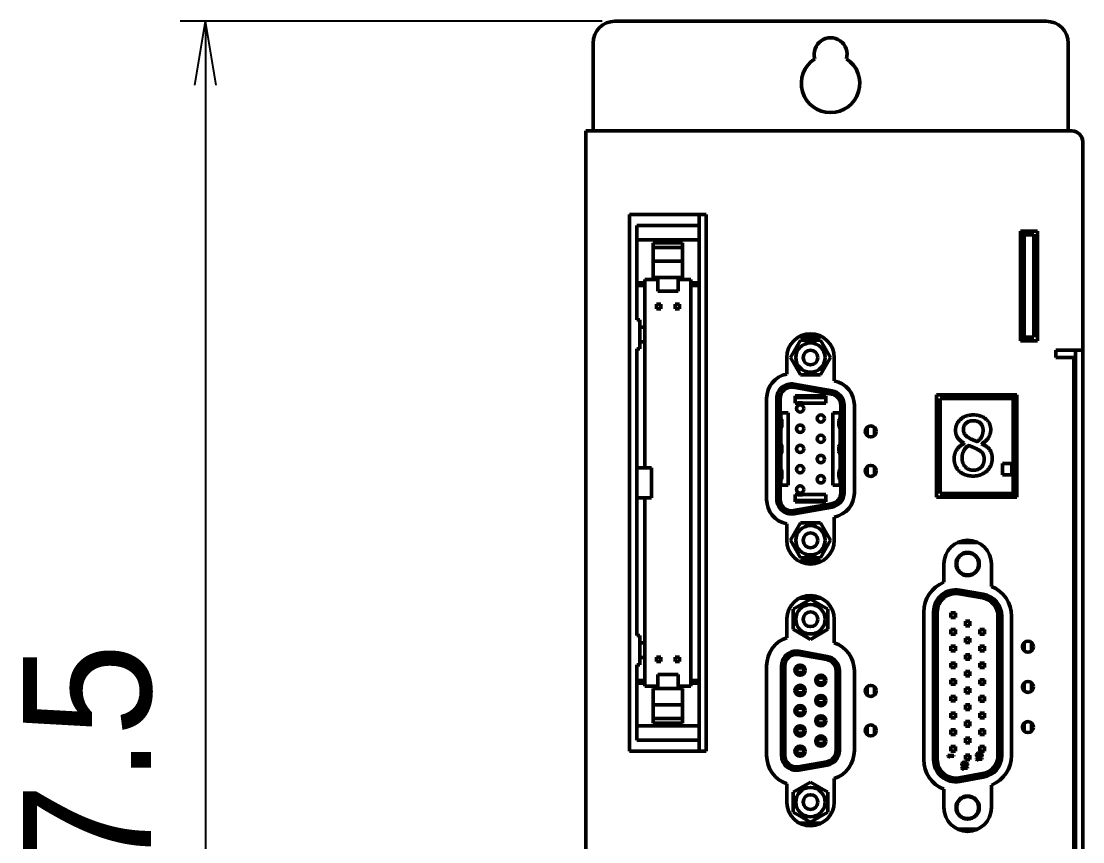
# Model space of a CAD drawing. Header units: millimetres. Extents: x 1642 to 3661, y -191 to 991.
# Drawn here: x 1866.7 to 2012, y 516.7 to 628.9 of the extents above; entities that cross this region are included whole.
import ezdxf

# ---------------------------------------------------------------- set-up
doc = ezdxf.new("R2010")
doc.units = ezdxf.units.MM
doc.header["$LTSCALE"] = 3.5
doc.layers.get('0').update_dxf_attribs({"lineweight": 25})
doc.layers.add('외형선(ISO)', color=7, linetype='Continuous', lineweight=50)
doc.layers.add('치수(ISO)', color=7, linetype='Continuous', lineweight=25)
doc.styles.add('레이블 문자 (JIS)', font='')
doc.styles.get('레이블 문자 (JIS)').set_extended_font_data('Gulim')
doc.dimstyles.new('복사 대상기본값 (JIS)', dxfattribs={"dimscale": 3.5, "dimtxt": 3, "dimasz": 2.5, "dimexe": 1, "dimexo": 0.5, "dimgap": 0.8, "dimtad": 1, "dimdsep": 46, "dimtxsty": '레이블 문자 (JIS)', "dimblk": 'OPEN', "dimcen": 0.09, "dimdle": 10, "dimclrd": 256, "dimclre": 256, "dimclrt": 256, "dimadec": 0, "dimazin": 2, "dimtfac": 0.833333, "dimtmove": 0, "dimatfit": 3, "dimldrblk": 'OPEN', "dimfxl": 1, "dimtolj": 1, "dimtzin": 0, "dimlwd": -1, "dimlwe": -1, "dimarcsym": 0})

# ---------------------------------------------------------------- blocks, each defined once
blk = doc.blocks.new('_Open')
at = {"color": 0, "linetype": 'ByBlock', "lineweight": -2}
for p, q in [((-1, 0.167), (0, 0)), ((-1, -0.167), (0, 0)), ((0, 0), (-1, 0))]:
    blk.add_line(p, q, dxfattribs=at)
blk = doc.blocks.new('*D56')
at = {"layer": 'Defpoints', "color": 0}
for p in [(1947.96, 628.92), (1891.96, 401.42), (1947.96, 401.42)]:
    blk.add_point(p, dxfattribs=at)
at = {"layer": '치수(ISO)'}
for p, q in [((1946.21, 628.92), (1888.46, 628.92)), ((1891.96, 620.17), (1891.96, 410.17)), ((1946.21, 401.42), (1888.46, 401.42))]:
    blk.add_line(p, q, dxfattribs=at)
at = {"layer": '치수(ISO)', "linetype": 'ByBlock', "xscale": 8.75, "yscale": 8.75, "zscale": 8.75}
for p, rotation in [((1891.96, 628.92), 90), ((1891.96, 401.42), 270)]:
    blk.add_blockref('_Open', p, dxfattribs=dict(at, rotation=rotation))
at = {"layer": '치수(ISO)', "insert": (1866.99, 515.17), "char_height": 17.5, "attachment_point": 2, "rotation": 90, "style": '레이블 문자 (JIS)'}
blk.add_mtext('\\A1;227.5', dxfattribs=at)

msp = doc.modelspace()

# ---------------------------------------------------------------- linework, layer by layer
at = {"layer": '외형선(ISO)'}
for p, q in [((2006.957, 628.921), (1947.957, 628.921)), ((1944.957, 625.921), (1944.957, 614.921)), ((2009.957, 625.921), (2009.957, 614.921)), ((1944.957, 614.921), (1944.957, 613.921)), ((2009.957, 614.921), (2009.957, 613.921)), ((1943.957, 416.421), (1943.957, 613.921)), ((1945.957, 613.921), (1943.957, 613.921)), ((1945.957, 613.921), (2010.457, 613.921)), ((2011.957, 612.421), (2011.957, 583.921)), ((1949.957, 602.471), (1960.457, 602.471)), ((1949.957, 529.071), (1949.957, 602.471)), ((1959.457, 600.971), (1959.457, 602.471)), ((1960.457, 602.471), (1960.457, 529.071)), ((1959.457, 600.971), (1950.957, 600.971)), ((1950.957, 600.971), (1950.957, 599.015)), ((1959.457, 599.015), (1959.457, 600.971)), ((2003.457, 600.221), (2005.757, 600.221)), ((2003.457, 585.221), (2003.457, 600.221)), ((2003.957, 585.221), (2003.957, 600.221)), ((2005.757, 600.221), (2005.757, 585.221)), ((1959.457, 599.015), (1950.957, 599.015)), ((1950.957, 599.015), (1950.957, 593.135)), ((1953.207, 598.631), (1953.207, 597.981)), ((1953.207, 598.631), (1957.207, 598.631)), ((1957.207, 597.981), (1957.207, 598.631)), ((1959.457, 593.135), (1959.457, 599.015)), ((2003.957, 599.721), (2005.257, 599.721)), ((2003.957, 585.721), (2003.957, 599.721)), ((2005.257, 599.721), (2005.257, 585.721)), ((2005.257, 599.571), (2005.607, 599.571)), ((2005.257, 599.271), (2005.607, 599.271)), ((2005.607, 598.671), (2005.257, 598.671)), ((2005.607, 598.371), (2005.257, 598.371)), ((1957.207, 597.981), (1953.207, 597.981)), ((1953.207, 597.981), (1953.207, 596.106)), ((1957.207, 596.106), (1957.207, 597.981)), ((1957.207, 596.106), (1953.207, 596.106)), ((1953.207, 596.106), (1953.207, 593.881)), ((1957.207, 593.881), (1957.207, 596.106)), ((2005.257, 595.927), (2005.732, 595.856)), ((2005.757, 595.846), (2005.257, 595.846)), ((2005.757, 595.496), (2005.257, 595.496)), ((2005.712, 594.864), (2005.257, 594.814)), ((1952.057, 593.135), (1950.957, 593.135)), ((1950.957, 593.135), (1950.957, 592.772)), ((1952.057, 592.772), (1950.957, 592.772)), ((1950.957, 592.772), (1950.957, 588.091)), ((1952.057, 593.586), (1953.807, 593.586)), ((1952.057, 593.135), (1952.057, 593.586)), ((1952.057, 592.772), (1952.057, 593.135)), ((1952.057, 587.091), (1952.057, 592.772)), ((1953.807, 593.881), (1953.207, 593.881)), ((1953.807, 593.881), (1953.807, 591.981)), ((1953.807, 593.881), (1956.607, 593.881)), ((1957.207, 593.881), (1956.607, 593.881)), ((1956.607, 591.981), (1956.607, 593.881)), ((1956.607, 593.586), (1958.357, 593.586)), ((1958.357, 593.586), (1958.357, 593.135)), ((1958.357, 593.135), (1958.357, 592.772)), ((1959.457, 593.135), (1958.357, 593.135)), ((1958.357, 592.772), (1958.357, 538.77)), ((1959.457, 592.772), (1958.357, 592.772)), ((1959.457, 592.772), (1959.457, 593.135)), ((1959.457, 538.77), (1959.457, 592.772)), ((2005.757, 593.306), (2005.257, 593.306)), ((2005.757, 592.956), (2005.257, 592.956)), ((1956.607, 591.981), (1953.807, 591.981)), ((1953.637, 589.601), (1953.637, 590.201)), ((1953.637, 590.201), (1954.237, 590.201)), ((1954.237, 590.201), (1954.237, 589.601)), ((1956.177, 589.601), (1956.177, 590.201)), ((1956.177, 590.201), (1956.777, 590.201)), ((1956.777, 590.201), (1956.777, 589.601)), ((1954.237, 589.601), (1953.637, 589.601)), ((1956.777, 589.601), (1956.177, 589.601)), ((2005.757, 588.551), (2005.257, 588.551)), ((1950.957, 588.091), (1951.357, 588.091)), ((1951.357, 588.091), (1951.357, 587.091)), ((1951.357, 587.091), (1951.357, 585.091)), ((1951.357, 587.091), (1952.057, 587.091)), ((1952.057, 585.091), (1952.057, 587.091)), ((2005.757, 588.051), (2005.257, 588.051)), ((1971.965, 582.921), (1973.336, 585.296)), ((1973.24, 585.821), (1976.174, 585.821)), ((1973.336, 585.296), (1976.079, 585.296)), ((1976.079, 585.296), (1977.45, 582.921)), ((2005.257, 585.721), (2003.957, 585.721)), ((1951.357, 584.091), (1950.957, 584.091)), ((1950.957, 584.091), (1950.957, 567.821)), ((1951.357, 585.091), (1951.357, 584.091)), ((1952.057, 585.091), (1951.357, 585.091)), ((1952.057, 567.821), (1952.057, 585.091)), ((2005.757, 585.221), (2003.457, 585.221)), ((2008.257, 582.921), (2008.257, 583.921)), ((2008.257, 583.921), (2011.957, 583.921)), ((2010.957, 583.921), (2010.957, 446.421)), ((2011.957, 446.421), (2011.957, 583.921)), ((1971.457, 580.658), (1971.457, 582.921)), ((1973.336, 580.546), (1971.965, 582.921)), ((1977.45, 582.921), (1976.079, 580.546)), ((1977.957, 582.921), (1977.957, 579.742)), ((2008.757, 582.921), (2008.257, 582.921)), ((2010.757, 582.921), (2008.757, 582.921)), ((2010.757, 582.921), (2010.757, 447.421)), ((1976.079, 580.546), (1973.336, 580.546)), ((1977.576, 577.931), (1972.376, 578.848)), ((1972.455, 579.291), (1977.655, 578.374)), ((1968.707, 563.521), (1968.707, 577.321)), ((1970.107, 563.521), (1970.107, 577.321)), ((1970.557, 577.321), (1970.557, 563.521)), ((1972.607, 576.671), (1972.607, 577.671)), ((1972.607, 577.671), (1976.807, 577.671)), ((1976.807, 577.471), (1972.607, 577.471)), ((1976.807, 576.671), (1972.607, 576.671)), ((1972.967, 576.711), (1972.967, 576.671)), ((1973.607, 576.711), (1972.967, 576.711)), ((1973.607, 576.671), (1973.607, 576.711)), ((1976.807, 577.671), (1976.807, 576.671)), ((1991.957, 577.821), (2002.957, 577.821)), ((1991.957, 563.821), (1991.957, 577.821)), ((2002.457, 577.321), (1992.457, 577.321)), ((1992.457, 577.321), (1992.457, 564.321)), ((1999.957, 577.821), (1999.957, 577.321)), ((2002.457, 577.321), (2002.457, 577.821)), ((2002.457, 564.321), (2002.457, 577.321)), ((2002.957, 577.821), (2002.957, 563.821)), ((1970.657, 574.603), (1970.657, 575.371)), ((1970.657, 575.371), (1971.657, 575.371)), ((1971.657, 575.371), (1971.657, 565.471)), ((1977.757, 575.371), (1977.757, 565.471)), ((1978.757, 575.371), (1977.757, 575.371)), ((1978.757, 574.603), (1978.757, 575.371)), ((1978.857, 564.438), (1978.857, 576.404)), ((1979.307, 576.404), (1979.307, 564.438)), ((1980.707, 576.404), (1980.707, 564.438)), ((1970.807, 574.268), (1970.807, 573.574)), ((1978.607, 573.574), (1978.607, 574.268)), ((1970.657, 571.103), (1970.657, 573.239)), ((1978.757, 571.103), (1978.757, 573.239)), ((1982.457, 572.262), (1982.457, 573.38)), ((1982.457, 573.38), (1982.457, 572.262)), ((1983.457, 572.262), (1983.457, 573.38)), ((1983.701, 572.916), (1983.457, 572.916)), ((1970.807, 570.768), (1970.807, 570.074)), ((1978.607, 570.074), (1978.607, 570.768)), ((1995.713, 571.165), (1995.713, 571.197)), ((1998.15, 571.152), (1998.15, 571.119)), ((1970.657, 567.603), (1970.657, 569.739)), ((1978.757, 567.603), (1978.757, 569.739)), ((1982.457, 566.862), (1982.457, 567.98)), ((1982.457, 567.98), (1982.457, 566.862)), ((1983.457, 566.862), (1983.457, 567.98)), ((1983.512, 567.926), (1983.457, 567.926)), ((2000.983, 568.422), (2002.267, 568.422)), ((2000.983, 566.892), (2000.983, 568.422)), ((2002.267, 568.422), (2002.267, 566.892)), ((1950.957, 563.721), (1950.957, 567.821)), ((1950.957, 567.821), (1952.057, 567.821)), ((1952.957, 567.821), (1952.057, 567.821)), ((1952.957, 563.721), (1952.957, 567.821)), ((1970.807, 567.268), (1970.807, 566.574)), ((1978.607, 566.574), (1978.607, 567.268)), ((1983.706, 567.376), (1983.457, 567.376)), ((2002.267, 566.892), (2000.983, 566.892)), ((1970.657, 565.471), (1970.657, 566.239)), ((1971.657, 565.471), (1970.657, 565.471)), ((1977.757, 565.471), (1978.757, 565.471)), ((1978.757, 565.471), (1978.757, 566.239)), ((1952.057, 563.721), (1950.957, 563.721)), ((1950.957, 563.721), (1950.957, 544.911)), ((1952.057, 543.911), (1952.057, 563.721)), ((1952.057, 563.721), (1952.957, 563.721)), ((1972.607, 564.171), (1972.607, 563.171)), ((1976.807, 564.171), (1972.607, 564.171)), ((1972.967, 564.171), (1972.967, 564.131)), ((1972.967, 564.131), (1973.607, 564.131)), ((1973.607, 564.131), (1973.607, 564.171)), ((1976.807, 563.171), (1976.807, 564.171)), ((2002.957, 563.821), (1991.957, 563.821)), ((1992.457, 564.321), (2002.457, 564.321)), ((1999.957, 564.321), (1999.957, 563.821)), ((2002.457, 563.821), (2002.457, 564.321)), ((1972.376, 561.995), (1977.576, 562.912)), ((1977.655, 562.468), (1972.455, 561.552)), ((1976.807, 563.371), (1972.607, 563.371)), ((1972.607, 563.171), (1976.807, 563.171)), ((1977.957, 561.101), (1977.957, 557.921)), ((1971.457, 557.921), (1971.457, 560.184)), ((1971.965, 557.921), (1973.336, 560.296)), ((1973.336, 560.296), (1976.079, 560.296)), ((1976.079, 560.296), (1977.45, 557.921)), ((1973.336, 555.546), (1971.965, 557.921)), ((1977.45, 557.921), (1976.079, 555.546)), ((1994.81, 557.621), (1997.607, 557.621)), ((1973.24, 555.021), (1976.174, 555.021)), ((1976.079, 555.546), (1973.336, 555.546)), ((1992.959, 552.18), (1992.959, 554.687)), ((1999.459, 554.687), (1999.459, 551.609)), ((1998.26, 550.041), (1995.034, 550.61)), ((1998.295, 550.242), (1995.069, 550.81)), ((1998.348, 550.542), (1995.122, 551.111)), ((1972.332, 548.492), (1974.707, 549.864)), ((1973.24, 550.021), (1976.174, 550.021)), ((1974.707, 549.864), (1977.082, 548.492)), ((1972.332, 545.75), (1972.332, 548.492)), ((1977.082, 548.492), (1977.082, 545.75)), ((1990.206, 527.941), (1990.206, 548.109)), ((1991.545, 548.109), (1991.545, 527.941)), ((1991.85, 548.109), (1991.85, 527.941)), ((1992.053, 548.109), (1992.053, 527.941)), ((1993.918, 547.997), (1994.538, 547.997)), ((1993.918, 547.377), (1993.918, 547.997)), ((1994.538, 547.997), (1994.538, 547.377)), ((2000.359, 528.51), (2000.359, 547.54)), ((2000.562, 528.51), (2000.562, 547.54)), ((2000.867, 528.51), (2000.867, 547.54)), ((2002.206, 547.54), (2002.206, 528.51)), ((1971.459, 544.607), (1971.459, 547.223)), ((1977.957, 547.121), (1977.957, 543.919)), ((1994.538, 547.377), (1993.918, 547.377)), ((1995.899, 546.844), (1996.519, 546.844)), ((1995.899, 546.224), (1995.899, 546.844)), ((1996.519, 546.224), (1995.899, 546.224)), ((1996.519, 546.844), (1996.519, 546.224)), ((1950.957, 544.911), (1951.357, 544.911)), ((1951.357, 544.911), (1951.357, 543.911)), ((1974.707, 544.379), (1972.332, 545.75)), ((1977.082, 545.75), (1974.707, 544.379)), ((1993.918, 545.711), (1994.538, 545.711)), ((1993.918, 545.091), (1993.918, 545.711)), ((1994.538, 545.091), (1993.918, 545.091)), ((1994.538, 545.711), (1994.538, 545.091)), ((1997.88, 545.709), (1998.5, 545.709)), ((1997.88, 545.089), (1997.88, 545.709)), ((1998.5, 545.089), (1997.88, 545.089)), ((1998.5, 545.709), (1998.5, 545.089)), ((1951.357, 543.911), (1952.057, 543.911)), ((1951.357, 543.911), (1951.357, 541.911)), ((1952.057, 541.911), (1952.057, 543.911)), ((1993.918, 543.425), (1994.538, 543.425)), ((1993.918, 542.805), (1993.918, 543.425)), ((1994.538, 543.425), (1994.538, 542.805)), ((1995.899, 544.558), (1996.519, 544.558)), ((1995.899, 543.938), (1995.899, 544.558)), ((1996.519, 543.938), (1995.899, 543.938)), ((1996.519, 544.558), (1996.519, 543.938)), ((1997.88, 543.423), (1998.5, 543.423)), ((1997.88, 542.803), (1997.88, 543.423)), ((1998.5, 543.423), (1998.5, 542.803)), ((2003.957, 542.812), (2003.957, 543.93)), ((2003.957, 543.93), (2003.957, 542.812)), ((2004.957, 543.93), (2004.957, 542.812)), ((2004.957, 543.425), (2005.205, 543.425)), ((2004.957, 543.423), (2005.206, 543.423)), ((1952.057, 541.911), (1951.357, 541.911)), ((1951.357, 541.911), (1951.357, 540.911)), ((1952.057, 538.77), (1952.057, 541.911)), ((1953.637, 541.341), (1953.637, 541.941)), ((1953.637, 541.941), (1954.237, 541.941)), ((1954.237, 541.941), (1954.237, 541.341)), ((1956.177, 541.341), (1956.177, 541.941)), ((1956.177, 541.941), (1956.777, 541.941)), ((1956.777, 541.941), (1956.777, 541.341)), ((1976.926, 541.61), (1973.026, 542.298)), ((1976.926, 541.61), (1973.026, 542.298)), ((1973.105, 542.741), (1977.005, 542.053)), ((1994.538, 542.805), (1993.918, 542.805)), ((1995.899, 542.272), (1996.519, 542.272)), ((1995.899, 541.652), (1995.899, 542.272)), ((1996.519, 542.272), (1996.519, 541.652)), ((1998.5, 542.803), (1997.88, 542.803)), ((1951.357, 540.911), (1950.957, 540.911)), ((1950.957, 540.911), (1950.957, 538.77)), ((1954.237, 541.341), (1953.637, 541.341)), ((1956.777, 541.341), (1956.177, 541.341)), ((1968.707, 528.471), (1968.707, 540.771)), ((1970.757, 528.471), (1970.757, 540.771)), ((1971.207, 540.771), (1971.207, 528.471)), ((1971.207, 540.771), (1971.207, 528.471)), ((1972.832, 539.954), (1972.832, 540.368)), ((1972.907, 540.486), (1973.667, 540.486)), ((1993.918, 541.139), (1994.538, 541.139)), ((1993.918, 540.519), (1993.918, 541.139)), ((1994.538, 540.519), (1993.918, 540.519)), ((1994.538, 541.139), (1994.538, 540.519)), ((1996.519, 541.652), (1995.899, 541.652)), ((1997.88, 541.137), (1998.5, 541.137)), ((1997.88, 540.517), (1997.88, 541.137)), ((1998.5, 540.517), (1997.88, 540.517)), ((1998.5, 541.137), (1998.5, 540.517)), ((1956.607, 539.561), (1953.807, 539.561)), ((1953.807, 539.561), (1953.807, 537.661)), ((1956.607, 537.661), (1956.607, 539.561)), ((1973.667, 539.836), (1972.907, 539.836)), ((1975.672, 538.569), (1975.672, 538.983)), ((1975.747, 539.101), (1975.922, 539.101)), ((1975.922, 539.101), (1976.507, 539.101)), ((1975.922, 539.101), (1976.507, 539.101)), ((1978.207, 529.159), (1978.207, 540.083)), ((1978.207, 529.159), (1978.207, 540.083)), ((1978.657, 540.083), (1978.657, 529.159)), ((1980.707, 540.083), (1980.707, 529.159)), ((1993.918, 538.853), (1994.538, 538.853)), ((1993.918, 538.233), (1993.918, 538.853)), ((1994.538, 538.853), (1994.538, 538.233)), ((1995.899, 539.986), (1996.519, 539.986)), ((1995.899, 539.366), (1995.899, 539.986)), ((1996.519, 539.366), (1995.899, 539.366)), ((1996.519, 539.986), (1996.519, 539.366)), ((1997.88, 538.851), (1998.5, 538.851)), ((1997.88, 538.231), (1997.88, 538.851)), ((1998.5, 538.851), (1998.5, 538.231)), ((1952.057, 538.77), (1950.957, 538.77)), ((1950.957, 538.77), (1950.957, 538.407)), ((1950.957, 538.407), (1952.057, 538.407)), ((1950.957, 538.407), (1950.957, 532.527)), ((1952.057, 538.407), (1952.057, 538.77)), ((1952.057, 537.956), (1952.057, 538.407)), ((1953.807, 537.956), (1952.057, 537.956)), ((1953.207, 535.436), (1953.207, 537.661)), ((1953.807, 537.661), (1953.207, 537.661)), ((1953.807, 537.661), (1956.607, 537.661)), ((1958.357, 537.956), (1956.607, 537.956)), ((1957.207, 537.661), (1956.607, 537.661)), ((1957.207, 537.661), (1957.207, 535.436)), ((1958.357, 538.77), (1958.357, 538.407)), ((1959.457, 538.77), (1958.357, 538.77)), ((1958.357, 538.407), (1959.457, 538.407)), ((1958.357, 538.407), (1958.357, 537.956)), ((1959.457, 538.407), (1959.457, 538.77)), ((1959.457, 532.527), (1959.457, 538.407)), ((1972.832, 537.184), (1972.832, 537.598)), ((1972.907, 537.716), (1973.667, 537.716)), ((1975.747, 538.451), (1975.922, 538.451)), ((1975.922, 538.451), (1976.507, 538.451)), ((1976.507, 538.451), (1975.922, 538.451)), ((1982.457, 536.762), (1982.457, 537.88)), ((1982.457, 537.88), (1982.457, 536.762)), ((1983.457, 536.762), (1983.457, 537.88)), ((1983.457, 537.716), (1983.595, 537.716)), ((1994.538, 538.233), (1993.918, 538.233)), ((1995.899, 537.7), (1996.519, 537.7)), ((1995.899, 537.08), (1995.899, 537.7)), ((1996.519, 537.7), (1996.519, 537.08)), ((1998.5, 538.231), (1997.88, 538.231)), ((2003.957, 537.312), (2003.957, 538.43)), ((2003.957, 538.43), (2003.957, 537.312)), ((2004.957, 538.43), (2004.957, 537.312)), ((2004.957, 538.231), (2005.116, 538.231)), ((2004.957, 537.7), (2005.188, 537.7)), ((1973.667, 537.066), (1972.907, 537.066)), ((1975.672, 535.799), (1975.672, 536.213)), ((1975.747, 536.331), (1975.922, 536.331)), ((1975.922, 536.331), (1976.507, 536.331)), ((1975.922, 536.331), (1976.507, 536.331)), ((1983.457, 537.066), (1983.663, 537.066)), ((1993.918, 536.567), (1994.538, 536.567)), ((1993.918, 535.947), (1993.918, 536.567)), ((1994.538, 535.947), (1993.918, 535.947)), ((1994.538, 536.567), (1994.538, 535.947)), ((1996.519, 537.08), (1995.899, 537.08)), ((1997.88, 536.565), (1998.5, 536.565)), ((1997.88, 535.945), (1997.88, 536.565)), ((1998.5, 535.945), (1997.88, 535.945)), ((1998.5, 536.565), (1998.5, 535.945)), ((1953.207, 533.561), (1953.207, 535.436)), ((1957.207, 535.436), (1953.207, 535.436)), ((1957.207, 535.436), (1957.207, 533.561)), ((1972.832, 534.414), (1972.832, 534.828)), ((1972.907, 534.946), (1973.667, 534.946)), ((1975.747, 535.681), (1975.922, 535.681)), ((1975.922, 535.681), (1976.507, 535.681)), ((1976.507, 535.681), (1975.922, 535.681)), ((1995.899, 535.414), (1996.519, 535.414)), ((1995.899, 534.794), (1995.899, 535.414)), ((1996.519, 534.794), (1995.899, 534.794)), ((1996.519, 535.414), (1996.519, 534.794)), ((1957.207, 533.561), (1953.207, 533.561)), ((1953.207, 532.911), (1953.207, 533.561)), ((1957.207, 533.561), (1957.207, 532.911)), ((1973.667, 534.296), (1972.907, 534.296)), ((1975.672, 533.029), (1975.672, 533.443)), ((1975.747, 533.561), (1975.922, 533.561)), ((1975.922, 533.561), (1976.507, 533.561)), ((1976.507, 533.561), (1975.922, 533.561)), ((1993.918, 534.281), (1994.538, 534.281)), ((1993.918, 533.661), (1993.918, 534.281)), ((1994.538, 533.661), (1993.918, 533.661)), ((1994.538, 534.281), (1994.538, 533.661)), ((1995.899, 533.128), (1996.519, 533.128)), ((1995.899, 532.508), (1995.899, 533.128)), ((1996.519, 533.128), (1996.519, 532.508)), ((1997.88, 534.279), (1998.5, 534.279)), ((1997.88, 533.659), (1997.88, 534.279)), ((1998.5, 533.659), (1997.88, 533.659)), ((1998.5, 534.279), (1998.5, 533.659)), ((1959.457, 532.527), (1950.957, 532.527)), ((1950.957, 532.527), (1950.957, 530.571)), ((1957.207, 532.911), (1953.207, 532.911)), ((1959.457, 530.571), (1959.457, 532.527)), ((1972.832, 531.644), (1972.832, 532.058)), ((1973.667, 532.176), (1972.907, 532.176)), ((1975.747, 532.911), (1975.922, 532.911)), ((1975.922, 532.911), (1976.507, 532.911)), ((1975.922, 532.911), (1976.507, 532.911)), ((1982.457, 531.362), (1982.457, 532.48)), ((1982.457, 532.48), (1982.457, 531.362)), ((1983.457, 531.362), (1983.457, 532.48)), ((1983.457, 532.176), (1983.663, 532.176)), ((1993.918, 531.995), (1994.538, 531.995)), ((1993.918, 531.375), (1993.918, 531.995)), ((1994.538, 531.995), (1994.538, 531.375)), ((1996.519, 532.508), (1995.899, 532.508)), ((1997.88, 531.993), (1998.5, 531.993)), ((1997.88, 531.373), (1997.88, 531.993)), ((1998.5, 531.993), (1998.5, 531.373)), ((2003.957, 531.812), (2003.957, 532.93)), ((2003.957, 532.93), (2003.957, 531.812)), ((2004.957, 532.93), (2004.957, 531.812)), ((2004.957, 532.508), (2005.195, 532.508)), ((2004.957, 531.995), (2005.106, 531.995)), ((2004.957, 531.993), (2005.105, 531.993)), ((1959.457, 530.571), (1950.957, 530.571)), ((1959.457, 529.071), (1959.457, 530.571)), ((1972.907, 531.526), (1973.667, 531.526)), ((1975.672, 530.259), (1975.672, 530.673)), ((1975.747, 530.791), (1975.922, 530.791)), ((1975.747, 530.141), (1975.922, 530.141)), ((1975.922, 530.791), (1976.507, 530.791)), ((1976.507, 530.791), (1975.922, 530.791)), ((1975.922, 530.141), (1976.507, 530.141)), ((1975.922, 530.141), (1976.507, 530.141)), ((1983.457, 531.526), (1983.595, 531.526)), ((1994.538, 531.375), (1993.918, 531.375)), ((1995.899, 530.842), (1996.519, 530.842)), ((1995.899, 530.222), (1995.899, 530.842)), ((1996.519, 530.222), (1995.899, 530.222)), ((1996.519, 530.842), (1996.519, 530.222)), ((1998.5, 531.373), (1997.88, 531.373)), ((1960.457, 529.071), (1949.957, 529.071)), ((1972.832, 528.874), (1972.832, 529.288)), ((1973.667, 529.406), (1972.907, 529.406)), ((1972.907, 528.756), (1973.667, 528.756)), ((1993.918, 529.709), (1994.538, 529.709)), ((1993.918, 529.089), (1993.918, 529.709)), ((1994.538, 529.089), (1993.918, 529.089)), ((1994.538, 529.709), (1994.538, 529.089)), ((1997.416, 528.648), (1997.399, 528.564)), ((1997.468, 528.733), (1997.416, 528.648)), ((1997.537, 528.783), (1997.468, 528.733)), ((1997.485, 528.581), (1997.502, 528.632)), ((1997.502, 528.632), (1997.537, 528.682)), ((1997.623, 528.817), (1997.537, 528.783)), ((1997.537, 528.682), (1997.588, 528.716)), ((1997.588, 528.716), (1997.64, 528.733)), ((1997.744, 528.834), (1997.623, 528.817)), ((1997.64, 528.733), (1997.675, 528.733)), ((1997.675, 528.733), (1997.726, 528.716)), ((1997.726, 528.716), (1997.778, 528.682)), ((1997.864, 528.834), (1997.744, 528.834)), ((1997.778, 528.682), (1997.813, 528.632)), ((1997.813, 528.632), (1997.83, 528.581)), ((1997.899, 528.648), (1997.83, 528.75)), ((1997.83, 528.75), (1997.864, 528.75)), ((1997.985, 528.817), (1997.864, 528.834)), ((1997.864, 528.75), (1997.968, 528.733)), ((1997.88, 529.707), (1998.5, 529.707)), ((1997.88, 529.087), (1997.88, 529.707)), ((1998.5, 529.087), (1997.88, 529.087)), ((1997.916, 528.564), (1997.899, 528.648)), ((1997.968, 528.733), (1998.019, 528.716)), ((1998.071, 528.783), (1997.985, 528.817)), ((1998.019, 528.716), (1998.071, 528.682)), ((1998.14, 528.733), (1998.071, 528.783)), ((1998.071, 528.682), (1998.106, 528.632)), ((1998.106, 528.632), (1998.123, 528.581)), ((1998.192, 528.648), (1998.14, 528.733)), ((1998.209, 528.564), (1998.192, 528.648)), ((1998.5, 529.707), (1998.5, 529.087)), ((1973.026, 526.945), (1976.926, 527.632)), ((1973.026, 526.945), (1976.926, 527.632)), ((1977.005, 527.189), (1973.105, 526.502)), ((1994.319, 528.492), (1993.509, 528.492)), ((1993.509, 528.492), (1993.509, 528.39)), ((1993.509, 528.39), (1993.63, 528.289)), ((1993.63, 528.289), (1993.767, 528.289)), ((1993.647, 528.39), (1994.319, 528.39)), ((1993.767, 528.289), (1993.647, 528.39)), ((1994.319, 528.39), (1994.319, 528.492)), ((1995.416, 527.379), (1995.399, 527.277)), ((1995.399, 527.277), (1995.416, 527.176)), ((1995.468, 527.463), (1995.416, 527.379)), ((1995.416, 527.176), (1995.468, 527.092)), ((1995.52, 527.514), (1995.468, 527.463)), ((1995.485, 527.277), (1995.502, 527.362)), ((1995.502, 527.193), (1995.485, 527.277)), ((1995.502, 527.362), (1995.537, 527.412)), ((1995.537, 527.142), (1995.502, 527.193)), ((1995.588, 527.547), (1995.52, 527.514)), ((1995.537, 527.412), (1995.64, 527.48)), ((1995.64, 527.564), (1995.588, 527.547)), ((1995.726, 527.581), (1995.64, 527.564)), ((1995.64, 527.48), (1995.744, 527.497)), ((1995.881, 527.581), (1995.726, 527.581)), ((1995.744, 527.497), (1995.864, 527.497)), ((1995.864, 527.497), (1995.968, 527.48)), ((1995.968, 527.564), (1995.881, 527.581)), ((1995.899, 528.556), (1996.519, 528.556)), ((1995.899, 527.936), (1995.899, 528.556)), ((1996.519, 527.936), (1995.899, 527.936)), ((1996.019, 527.547), (1995.968, 527.564)), ((1995.968, 527.48), (1996.071, 527.412)), ((1996.088, 527.514), (1996.019, 527.547)), ((1996.071, 527.412), (1996.106, 527.362)), ((1996.106, 527.193), (1996.071, 527.142)), ((1996.14, 527.463), (1996.088, 527.514)), ((1996.106, 527.362), (1996.123, 527.277)), ((1996.123, 527.277), (1996.106, 527.193)), ((1996.192, 527.379), (1996.14, 527.463)), ((1996.14, 527.092), (1996.192, 527.176)), ((1996.209, 527.277), (1996.192, 527.379)), ((1996.192, 527.176), (1996.209, 527.277)), ((1996.519, 528.556), (1996.519, 527.936)), ((1997.399, 528.564), (1997.399, 528.48)), ((1997.399, 528.48), (1997.416, 528.395)), ((1997.399, 528.092), (1997.399, 527.99)), ((1998.209, 528.092), (1997.399, 528.092)), ((1997.399, 527.99), (1997.52, 527.889)), ((1997.416, 528.395), (1997.468, 528.311)), ((1997.468, 528.311), (1997.537, 528.26)), ((1997.485, 528.463), (1997.485, 528.581)), ((1997.502, 528.412), (1997.485, 528.463)), ((1997.537, 528.362), (1997.502, 528.412)), ((1997.52, 527.889), (1997.657, 527.889)), ((1997.588, 528.328), (1997.537, 528.362)), ((1997.537, 528.26), (1997.623, 528.227)), ((1997.657, 527.889), (1997.537, 527.99)), ((1997.537, 527.99), (1998.209, 527.99)), ((1997.64, 528.311), (1997.588, 528.328)), ((1997.623, 528.227), (1997.692, 528.227)), ((1997.675, 528.311), (1997.64, 528.311)), ((1997.726, 528.328), (1997.675, 528.311)), ((1997.692, 528.227), (1997.778, 528.26)), ((1997.778, 528.362), (1997.726, 528.328)), ((1997.813, 528.412), (1997.778, 528.362)), ((1997.778, 528.26), (1997.847, 528.311)), ((1997.83, 528.463), (1997.813, 528.412)), ((1997.83, 528.581), (1997.83, 528.463)), ((1997.847, 528.311), (1997.899, 528.395)), ((1997.899, 528.395), (1997.916, 528.48)), ((1997.916, 528.48), (1997.916, 528.564)), ((1998.071, 528.378), (1998.019, 528.345)), ((1998.019, 528.345), (1998.019, 528.26)), ((1998.019, 528.26), (1998.071, 528.277)), ((1998.106, 528.429), (1998.071, 528.378)), ((1998.071, 528.277), (1998.14, 528.328)), ((1998.123, 528.48), (1998.106, 528.429)), ((1998.123, 528.581), (1998.123, 528.48)), ((1998.14, 528.328), (1998.192, 528.412)), ((1998.192, 528.412), (1998.209, 528.497)), ((1998.209, 528.497), (1998.209, 528.564)), ((1998.209, 527.99), (1998.209, 528.092)), ((1995.034, 525.44), (1998.26, 526.009)), ((1995.069, 525.24), (1998.295, 525.809)), ((1995.399, 526.839), (1995.399, 526.737)), ((1996.209, 526.839), (1995.399, 526.839)), ((1995.399, 526.737), (1995.52, 526.636)), ((1995.468, 527.092), (1995.52, 527.041)), ((1995.52, 527.041), (1995.588, 527.007)), ((1995.52, 526.636), (1995.657, 526.636)), ((1995.64, 527.075), (1995.537, 527.142)), ((1995.657, 526.636), (1995.537, 526.737)), ((1995.537, 526.737), (1996.209, 526.737)), ((1995.588, 527.007), (1995.64, 526.99)), ((1995.744, 527.058), (1995.64, 527.075)), ((1995.64, 526.99), (1995.726, 526.974)), ((1995.726, 526.974), (1995.881, 526.974)), ((1995.864, 527.058), (1995.744, 527.058)), ((1995.968, 527.075), (1995.864, 527.058)), ((1995.881, 526.974), (1995.968, 526.99)), ((1996.071, 527.142), (1995.968, 527.075)), ((1995.968, 526.99), (1996.019, 527.007)), ((1996.019, 527.007), (1996.088, 527.041)), ((1996.088, 527.041), (1996.14, 527.092)), ((1996.209, 526.737), (1996.209, 526.839)), ((1971.459, 522.019), (1971.459, 524.635)), ((1972.332, 523.492), (1974.707, 524.864)), ((1974.707, 524.864), (1977.082, 523.492)), ((1977.957, 525.323), (1977.957, 522.121)), ((1995.122, 524.94), (1998.348, 525.508)), ((1999.459, 524.441), (1999.459, 521.363)), ((1972.332, 520.75), (1972.332, 523.492)), ((1977.082, 523.492), (1977.082, 520.75)), ((1992.959, 521.363), (1992.959, 523.87)), ((1974.707, 519.379), (1972.332, 520.75)), ((1977.082, 520.75), (1974.707, 519.379)), ((1976.174, 519.221), (1973.24, 519.221)), ((1994.81, 518.429), (1997.607, 518.429))]:
    msp.add_line(p, q, dxfattribs=at)
for centre, radius in [((1974.707, 582.921), 2.006), ((1974.707, 582.921), 1.006), ((1973.287, 575.961), 0.5), ((1973.287, 573.191), 0.5), ((1976.127, 574.583), 0.5), ((1976.127, 571.813), 0.5), ((1982.957, 572.821), 0.75), ((1973.287, 570.421), 0.5), ((1976.127, 569.043), 0.5), ((1973.287, 567.651), 0.5), ((1982.957, 567.421), 0.75), ((1976.127, 566.266), 0.5), ((1973.287, 564.881), 0.5), ((1974.707, 557.921), 2.006), ((1974.707, 557.921), 1.006), ((1996.209, 554.687), 1.588), ((1996.209, 554.687), 1.5), ((1974.707, 547.121), 2.007), ((1974.707, 547.121), 1.006), ((2004.457, 543.371), 0.75), ((1973.287, 540.161), 0.7), ((1973.287, 540.161), 0.5), ((1976.127, 538.776), 0.7), ((1976.127, 538.776), 0.5), ((1973.287, 537.391), 0.7), ((1973.287, 537.391), 0.5), ((1982.957, 537.321), 0.75), ((2004.457, 537.871), 0.75), ((1976.127, 536.006), 0.7), ((1976.127, 536.006), 0.5), ((1973.287, 534.621), 0.7), ((1973.287, 534.621), 0.5), ((1976.127, 533.236), 0.7), ((1976.127, 533.236), 0.5), ((2004.457, 532.371), 0.75), ((1973.287, 531.851), 0.7), ((1973.287, 531.851), 0.5), ((1982.957, 531.921), 0.75), ((1976.127, 530.466), 0.7), ((1976.127, 530.466), 0.5), ((1973.287, 529.081), 0.7), ((1973.287, 529.081), 0.5), ((1974.707, 522.121), 2.007), ((1974.707, 522.121), 1.006), ((1996.209, 521.363), 1.588), ((1996.209, 521.363), 1.5)]:
    msp.add_circle(centre, radius, dxfattribs=at)
for centre, radius, start, end in [((1947.957, 625.921), 3, 90, 180), ((2006.957, 625.921), 3, 0, 90), ((1977.457, 624.421), 2.25, 343.66518, 196.33482), ((1977.457, 620.421), 4, 122.66965, 57.33035), ((2010.457, 612.421), 1.5, 0, 90), ((2005.607, 598.971), 0.6, 75.52249, 90), ((2005.607, 598.971), 0.3, 60, 90), ((2005.607, 598.971), 0.3, 270, 300), ((2005.607, 598.971), 0.6, 270, 284.47751), ((2005.657, 595.361), 0.5, 78.46304, 81.38361), ((2005.657, 595.361), 0.5, 276.27854, 281.53696), ((1974.707, 582.921), 3.25, 0, 180), ((1972.107, 577.321), 3.4, 101.02145, 180), ((1977.307, 576.404), 3.4, 0, 78.97855), ((1972.107, 577.321), 2, 80, 180), ((1972.107, 577.321), 1.55, 80, 180), ((1977.307, 576.404), 2, 0, 80), ((1977.307, 576.404), 1.55, 0, 80), ((1970.357, 574.268), 0.45, 0, 63.6122), ((1979.057, 574.268), 0.45, 116.3878, 180), ((1970.357, 573.574), 0.45, 296.3878, 0), ((1979.057, 573.574), 0.45, 180, 243.6122), ((1970.357, 570.768), 0.45, 0, 63.6122), ((1979.057, 570.768), 0.45, 116.3878, 180), ((1970.357, 570.074), 0.45, 296.3878, 0), ((1979.057, 570.074), 0.45, 180, 243.6122), ((1970.357, 567.268), 0.45, 0, 63.6122), ((1970.357, 566.574), 0.45, 296.3878, 0), ((1979.057, 567.268), 0.45, 116.3878, 180), ((1979.057, 566.574), 0.45, 180, 243.6122), ((1972.107, 563.521), 3.4, 180, 258.97855), ((1972.107, 563.521), 2, 180, 280), ((1972.107, 563.521), 1.55, 180, 280), ((1977.307, 564.438), 1.55, 280, 0), ((1977.307, 564.438), 2, 280, 0), ((1977.307, 564.438), 3.4, 281.02145, 0), ((1974.707, 557.921), 3.25, 180, 0), ((1996.209, 554.687), 3.25, 0, 180), ((1994.593, 548.109), 4.387, 111.86996, 180), ((1994.593, 548.109), 3.048, 80, 180), ((1994.593, 548.109), 2.743, 80, 180), ((1994.593, 548.109), 2.54, 80, 180), ((1997.819, 547.54), 3.048, 0, 80), ((1997.819, 547.54), 4.387, 0, 68.0484), ((1974.707, 547.121), 3.25, 0, 178.20207), ((1997.819, 547.54), 2.54, 0, 80), ((1997.819, 547.54), 2.743, 0, 80), ((1972.757, 540.771), 4.05, 108.69877, 180), ((1976.657, 540.083), 4.05, 0, 71.27734), ((1972.757, 540.771), 2, 80, 180), ((1972.757, 540.771), 1.55, 80, 180), ((1972.757, 540.771), 1.55, 80, 180), ((1976.657, 540.083), 2, 0, 80), ((1976.657, 540.083), 1.55, 0, 80), ((1976.657, 540.083), 1.55, 0, 80), ((1976.657, 529.159), 1.55, 280, 0), ((1976.657, 529.159), 1.55, 280, 0), ((1976.657, 529.159), 2, 280, 0), ((1976.657, 529.159), 4.05, 288.72266, 0), ((1972.757, 528.471), 4.05, 180, 251.30123), ((1972.757, 528.471), 2, 180, 280), ((1972.757, 528.471), 1.55, 180, 280), ((1972.757, 528.471), 1.55, 180, 280), ((1994.593, 527.941), 4.387, 180, 248.13004), ((1994.593, 527.941), 3.048, 180, 280), ((1994.593, 527.941), 2.743, 180, 280), ((1994.593, 527.941), 2.54, 180, 280), ((1997.819, 528.51), 2.54, 280, 0), ((1997.819, 528.51), 2.743, 280, 0), ((1997.819, 528.51), 3.048, 280, 0), ((1997.819, 528.51), 4.387, 291.9516, 0), ((1974.707, 522.121), 3.25, 181.79793, 0), ((1996.209, 521.363), 3.25, 180, 0)]:
    msp.add_arc(centre, radius, start, end, dxfattribs=at)
for points in [[(1994.552, 572.967), (1994.552, 573.868), (1995.913, 575.074), (1996.964, 575.074)], [(1996.957, 574.283), (1996.374, 574.283), (1995.628, 573.641), (1995.628, 573.09)], [(1998.319, 573.025), (1998.319, 573.563), (1997.599, 574.283), (1996.957, 574.283)], [(1996.964, 575.074), (1998.053, 575.074), (1999.369, 573.933), (1999.369, 573.038)], [(1995.713, 571.197), (1995.123, 571.541), (1994.552, 572.357), (1994.552, 572.967)], [(1995.628, 573.09), (1995.628, 572.695), (1996.011, 572.144), (1996.393, 571.923)], [(1997.521, 571.424), (1997.988, 571.78), (1998.319, 572.539), (1998.319, 573.025)], [(1999.369, 573.038), (1999.369, 572.5), (1998.74, 571.45), (1998.15, 571.152)], [(1994.358, 569.103), (1994.358, 569.751), (1995.051, 570.84), (1995.713, 571.165)], [(1996.354, 570.892), (1995.913, 570.601), (1995.44, 569.732), (1995.44, 569.181)], [(1997.528, 570.393), (1997.346, 570.497), (1996.737, 570.737), (1996.354, 570.892)], [(1996.393, 571.923), (1996.555, 571.832), (1997.243, 571.515), (1997.521, 571.424)], [(1998.15, 571.119), (1998.85, 570.795), (1999.57, 569.862), (1999.57, 569.122)], [(1998.468, 569.019), (1998.468, 569.511), (1998.079, 570.095), (1997.528, 570.393)], [(1995.045, 567.398), (1994.708, 567.722), (1994.358, 568.604), (1994.358, 569.103)], [(1995.44, 569.181), (1995.44, 568.455), (1996.315, 567.508), (1996.977, 567.508)], [(1999.57, 569.122), (1999.57, 568.098), (1998.079, 566.711), (1996.964, 566.711)], [(1996.977, 567.508), (1997.651, 567.508), (1998.468, 568.319), (1998.468, 569.019)], [(1996.964, 566.711), (1996.367, 566.711), (1995.388, 567.067), (1995.045, 567.398)]]:
    msp.add_open_spline(points, degree=2, dxfattribs=at)

# ---------------------------------------------------------------- dimensions: what is measured, and where the dimension line sits
at = {"layer": '치수(ISO)'}
dim = msp.add_linear_dim(base=(1891.957, 401.421), p1=(1947.957, 628.921), p2=(1947.957, 401.421), angle=90, dimstyle='복사 대상기본값 (JIS)', override={"dimtxt": 5, "dimgap": 2, "dimtxsty": '레이블 문자 (JIS)', "dimtofl": 0, "dimatfit": 1, "dimldrblk": 'Open'}, dxfattribs=at)
dim.commit()
dim.dimension.update_dxf_attribs({"geometry": '*D56', "text_midpoint": (1891.957, 515.171), "dimtype": 160})

doc.saveas('drawing.dxf')
